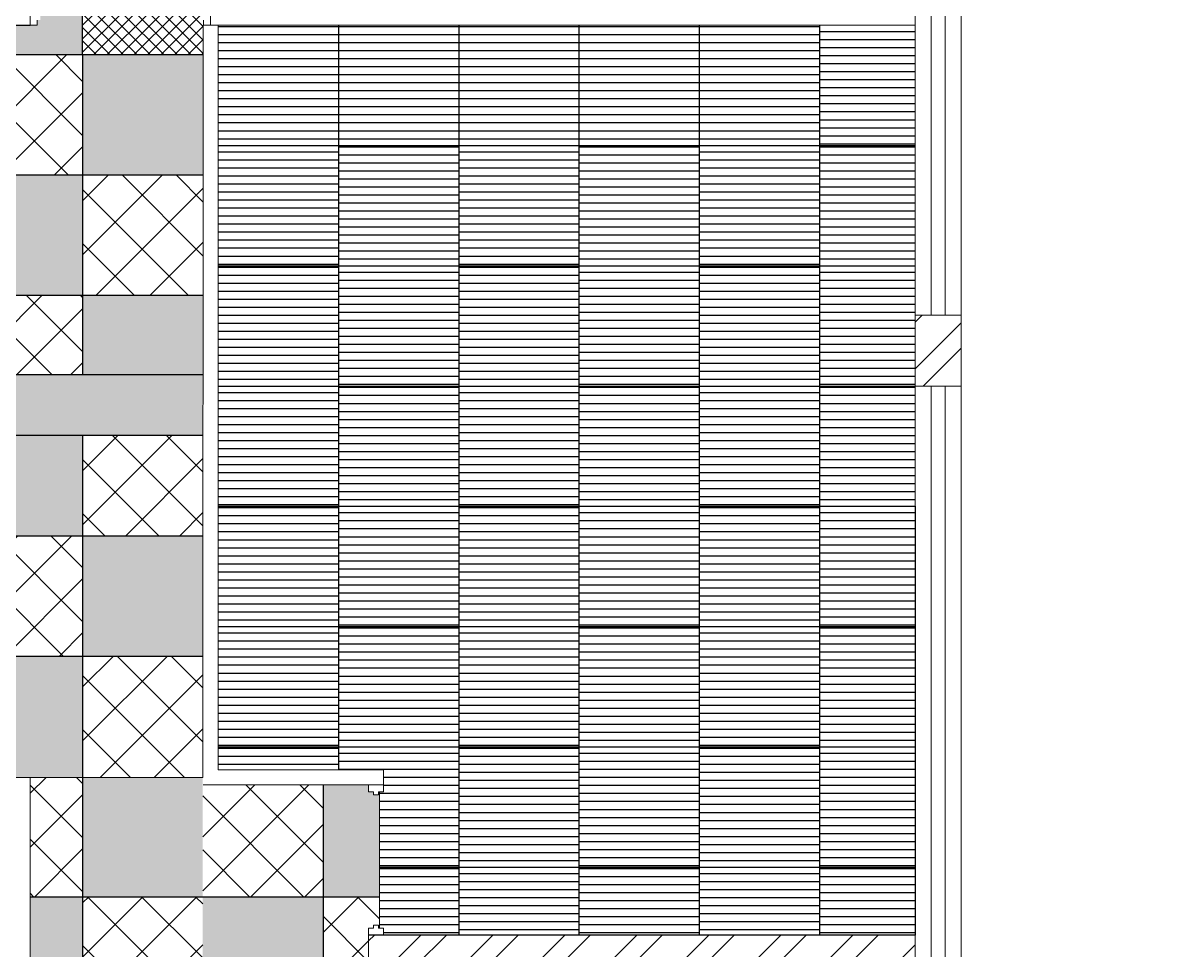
# Model space of a CAD drawing. Header units: millimetres. Extents: x 86441 to 190201, y 16532 to 98188.
# Drawn here: x 88206.1 to 88319.9, y 59616.6 to 59709.1 of the extents above; entities that cross this region are included whole.
import ezdxf

# ---------------------------------------------------------------- set-up
doc = ezdxf.new("R2010")
doc.units = ezdxf.units.MM
doc.header["$LTSCALE"] = 0.1
doc.layers.add('COLUMN', color=1, linetype='Continuous', lineweight=0)
doc.layers.add('WINDOW', color=5, linetype='Continuous', lineweight=0)
pattern_1 = [(45, (86262.1527, 59039.9638), (-2.694077, 2.694077), []), (135, (86262.1527, 59039.9638), (-2.694077, -2.694077), [])]
pattern_2 = [(0, (86262.15266, 59039.96376), (0, 0.8), [])]

msp = doc.modelspace()

# ---------------------------------------------------------------- hatches: boundary and pattern name
at = {"true_color": 0xc7c8ca, "transparency": 33554687}
h = msp.add_hatch(color=9, dxfattribs=at)
h.dxf.hatch_style = 1
h.paths.add_polyline_path([(88212.1, 59709.99), (88207.58, 59709.99), (88207.58, 59709.89), (88207.88, 59709.89), (88207.88, 59709.39), (88207.58, 59709.39), (88207.58, 59708.89), (88206.88, 59708.89), (88205.38, 59708.89), (88204.68, 59708.89), (88204.68, 59709.39), (88204.38, 59709.39), (88204.38, 59709.89), (88204.68, 59709.89), (88204.68, 59709.99), (88200.1, 59709.99), (88200.1, 59705.95), (88212.1, 59705.95)])
h.paths.add_polyline_path([(88188.1, 59708.89), (88187.38, 59708.89), (88173.1, 59708.89), (88173.1, 59705.95), (88188.1, 59705.95)])
h = msp.add_hatch(dxfattribs=at)
h.set_pattern_fill('ANSI37', color=9, scale=0.3)
h.set_pattern_definition([(45, (86262.1527, 59039.9638), (-0.6735192, 0.6735192), []), (135, (86262.1527, 59039.9638), (-0.6735192, -0.6735192), [])])
h.paths.add_polyline_path([(88188.1, 59709.39), (88188.08, 59709.39), (88188.08, 59708.89), (88188.1, 59708.89)], flags=17)
h.paths.add_polyline_path([(88200.1, 59709.99), (88188.08, 59709.99), (88188.08, 59709.89), (88188.38, 59709.89), (88188.38, 59709.39), (88188.1, 59709.39), (88188.1, 59705.95), (88200.1, 59705.95)])
h.paths.add_polyline_path([(88224.14, 59708.89), (88224.18, 59708.89), (88224.18, 59709.39), (88223.88, 59709.39), (88223.88, 59709.89), (88224.18, 59709.89), (88224.18, 59709.99), (88212.1, 59709.99), (88212.1, 59705.95), (88224.14, 59705.95)])
at = {"true_color": 0x000000, "transparency": 33554687}
h = msp.add_hatch(dxfattribs=at)
h.set_pattern_fill('_USER', color=18, scale=0.8, pattern_type=0)
h.set_pattern_definition([(0, (86262.15266, 59300.2617), (0, 0.8), [])])
h.paths.add_polyline_path([(88295.18, 59708.89), (88285.64, 59708.89), (88285.64, 59696.89), (88295.18, 59696.89)])
h.paths.add_polyline_path([(88285.64, 59696.89), (88273.64, 59696.89), (88273.64, 59684.89), (88285.64, 59684.89)])
h.paths.add_polyline_path([(88261.64, 59696.89), (88249.64, 59696.89), (88249.64, 59684.89), (88261.64, 59684.89)])
h.paths.add_polyline_path([(88237.64, 59696.89), (88225.64, 59696.89), (88225.64, 59684.89), (88237.64, 59684.89)])
h.paths.add_polyline_path([(88249.64, 59684.89), (88237.64, 59684.89), (88237.64, 59672.89), (88249.64, 59672.89)])
h.paths.add_polyline_path([(88273.64, 59684.89), (88261.64, 59684.89), (88261.64, 59672.89), (88273.64, 59672.89)])
h.paths.add_polyline_path([(88295.18, 59684.89), (88285.64, 59684.89), (88285.64, 59672.89), (88295.18, 59672.89)])
h.paths.add_polyline_path([(88237.64, 59672.89), (88225.64, 59672.89), (88225.64, 59660.89), (88237.64, 59660.89)])
h.paths.add_polyline_path([(88261.64, 59672.89), (88249.64, 59672.89), (88249.64, 59660.89), (88261.64, 59660.89)])
h.paths.add_polyline_path([(88285.64, 59672.89), (88273.64, 59672.89), (88273.64, 59660.89), (88285.64, 59660.89)])
h.paths.add_polyline_path([(88249.64, 59660.89), (88237.64, 59660.89), (88237.64, 59648.89), (88249.64, 59648.89)])
h.paths.add_polyline_path([(88273.64, 59660.89), (88261.64, 59660.89), (88261.64, 59648.89), (88273.64, 59648.89)])
h.paths.add_polyline_path([(88295.18, 59660.89), (88285.64, 59660.89), (88285.64, 59648.89), (88295.18, 59648.89)])
h.paths.add_polyline_path([(88237.64, 59648.89), (88225.64, 59648.89), (88225.64, 59636.89), (88237.64, 59636.89)])
h.paths.add_polyline_path([(88261.64, 59648.89), (88249.64, 59648.89), (88249.64, 59636.89), (88261.64, 59636.89)])
h.paths.add_polyline_path([(88285.64, 59648.89), (88273.64, 59648.89), (88273.64, 59636.89), (88285.64, 59636.89)])
h.paths.add_polyline_path([(88249.64, 59636.89), (88237.64, 59636.89), (88237.64, 59634.61), (88242.14, 59634.61), (88242.14, 59633.11), (88242.14, 59632.41), (88241.74, 59632.41), (88241.74, 59632.11), (88241.74, 59624.89), (88249.64, 59624.89)])
h.paths.add_polyline_path([(88273.64, 59636.89), (88261.64, 59636.89), (88261.64, 59624.89), (88273.64, 59624.89)])
h.paths.add_polyline_path([(88295.18, 59636.89), (88285.64, 59636.89), (88285.64, 59624.89), (88295.18, 59624.89)])
h.paths.add_polyline_path([(88285.64, 59624.89), (88273.64, 59624.89), (88273.64, 59618.11), (88285.64, 59618.11)])
h.paths.add_polyline_path([(88261.64, 59624.89), (88249.64, 59624.89), (88249.64, 59618.11), (88261.64, 59618.11)])
at = {"true_color": 0xc7c8ca, "transparency": 33554687}
h = msp.add_hatch(dxfattribs=at)
h.set_pattern_fill('_USER', color=9, scale=0.8, pattern_type=0)
h.set_pattern_definition(pattern_2)
h.paths.add_polyline_path([(88225.64, 59708.89), (88225.64, 59696.89), (88237.64, 59696.89), (88237.64, 59708.89)])
at = {"true_color": 0x000000, "transparency": 33554687}
h = msp.add_hatch(dxfattribs=at)
h.set_pattern_fill('_USER', color=18, scale=0.8, pattern_type=0)
h.set_pattern_definition(pattern_2)
h.paths.add_polyline_path([(88237.64, 59708.89), (88237.64, 59696.89), (88249.64, 59696.89), (88249.64, 59708.89)])
at = {"true_color": 0xc7c8ca, "transparency": 33554687}
h = msp.add_hatch(dxfattribs=at)
h.set_pattern_fill('_USER', color=9, scale=0.8, pattern_type=0)
h.set_pattern_definition(pattern_2)
h.paths.add_polyline_path([(88249.64, 59708.89), (88249.64, 59696.89), (88261.64, 59696.89), (88261.64, 59708.89)])
at = {"true_color": 0x000000, "transparency": 33554687}
h = msp.add_hatch(dxfattribs=at)
h.set_pattern_fill('_USER', color=18, scale=0.8, pattern_type=0)
h.set_pattern_definition(pattern_2)
h.paths.add_polyline_path([(88261.64, 59708.89), (88261.64, 59696.89), (88273.64, 59696.89), (88273.64, 59708.89)])
at = {"true_color": 0xc7c8ca, "transparency": 33554687}
h = msp.add_hatch(dxfattribs=at)
h.set_pattern_fill('_USER', color=9, scale=0.8, pattern_type=0)
h.set_pattern_definition(pattern_2)
h.paths.add_polyline_path([(88285.64, 59708.89), (88273.64, 59708.89), (88273.64, 59696.89), (88285.64, 59696.89)])
h = msp.add_hatch(dxfattribs=at)
h.set_pattern_fill('ANSI37', color=9, scale=1.2)
h.set_pattern_definition(pattern_1)
h.paths.add_polyline_path([(88212.1, 59705.95), (88200.1, 59705.95), (88200.1, 59693.95), (88212.1, 59693.95)])
h = msp.add_hatch(color=9, dxfattribs=at)
h.dxf.hatch_style = 1
h.paths.add_polyline_path([(88224.14, 59705.95), (88212.1, 59705.95), (88212.1, 59693.95), (88224.14, 59693.95)])
h = msp.add_hatch(dxfattribs=at)
h.set_pattern_fill('_USER', color=9, scale=0.8, pattern_type=0)
h.set_pattern_definition(pattern_2)
h.paths.add_polyline_path([(88237.64, 59696.89), (88237.64, 59684.89), (88249.64, 59684.89), (88249.64, 59696.89)])
h = msp.add_hatch(dxfattribs=at)
h.set_pattern_fill('_USER', color=9, scale=0.8, pattern_type=0)
h.set_pattern_definition(pattern_2)
h.paths.add_polyline_path([(88273.64, 59684.89), (88273.64, 59696.89), (88261.64, 59696.89), (88261.64, 59684.89)])
h = msp.add_hatch(dxfattribs=at)
h.set_pattern_fill('_USER', color=9, scale=0.8, pattern_type=0)
h.set_pattern_definition(pattern_2)
h.paths.add_polyline_path([(88295.18, 59696.89), (88285.64, 59696.89), (88285.64, 59684.89), (88295.18, 59684.89)])
h = msp.add_hatch(color=9, dxfattribs=at)
h.dxf.hatch_style = 1
h.paths.add_polyline_path([(88212.1, 59693.95), (88200.1, 59693.95), (88200.1, 59681.95), (88212.1, 59681.95)])
h = msp.add_hatch(dxfattribs=at)
h.set_pattern_fill('ANSI37', color=9, scale=1.2)
h.set_pattern_definition(pattern_1)
h.paths.add_polyline_path([(88224.14, 59693.95), (88212.1, 59693.95), (88212.1, 59681.95), (88224.14, 59681.95)])
h = msp.add_hatch(dxfattribs=at)
h.set_pattern_fill('_USER', color=9, scale=0.8, pattern_type=0)
h.set_pattern_definition(pattern_2)
h.paths.add_polyline_path([(88237.64, 59684.89), (88225.64, 59684.89), (88225.64, 59672.89), (88237.64, 59672.89)])
h = msp.add_hatch(dxfattribs=at)
h.set_pattern_fill('_USER', color=9, scale=0.8, pattern_type=0)
h.set_pattern_definition(pattern_2)
h.paths.add_polyline_path([(88261.64, 59684.89), (88249.64, 59684.89), (88249.64, 59672.89), (88261.64, 59672.89)])
h = msp.add_hatch(dxfattribs=at)
h.set_pattern_fill('_USER', color=9, scale=0.8, pattern_type=0)
h.set_pattern_definition(pattern_2)
h.paths.add_polyline_path([(88285.64, 59684.89), (88273.64, 59684.89), (88273.64, 59672.89), (88285.64, 59672.89)])
h = msp.add_hatch(dxfattribs=at)
h.set_pattern_fill('ANSI37', color=9, scale=1.2)
h.set_pattern_definition(pattern_1)
h.paths.add_polyline_path([(88212.1, 59681.95), (88200.1, 59681.95), (88200.1, 59669.95), (88200.84, 59669.95), (88200.84, 59674.03), (88212.1, 59674.03)])
h = msp.add_hatch(color=9, dxfattribs=at)
h.dxf.hatch_style = 1
h.paths.add_polyline_path([(88224.14, 59681.95), (88212.1, 59681.95), (88212.1, 59674.03), (88224.14, 59674.03)])
h = msp.add_hatch(dxfattribs=at)
h.set_pattern_fill('_USER', color=9, scale=0.8, pattern_type=0)
h.set_pattern_definition(pattern_2)
h.paths.add_polyline_path([(88249.64, 59672.89), (88237.64, 59672.89), (88237.64, 59660.89), (88249.64, 59660.89)])
h = msp.add_hatch(dxfattribs=at)
h.set_pattern_fill('_USER', color=9, scale=0.8, pattern_type=0)
h.set_pattern_definition(pattern_2)
h.paths.add_polyline_path([(88273.64, 59672.89), (88261.64, 59672.89), (88261.64, 59660.89), (88273.64, 59660.89)])
h = msp.add_hatch(dxfattribs=at)
h.set_pattern_fill('_USER', color=9, scale=0.8, pattern_type=0)
h.set_pattern_definition(pattern_2)
h.paths.add_polyline_path([(88295.18, 59672.89), (88285.64, 59672.89), (88285.64, 59660.89), (88295.18, 59660.89)])
h = msp.add_hatch(color=9, dxfattribs=at)
h.dxf.hatch_style = 1
h.paths.add_polyline_path([(88212.1, 59667.99), (88200.84, 59667.99), (88200.84, 59669.95), (88200.1, 59669.95), (88200.1, 59657.95), (88212.1, 59657.95)])
h = msp.add_hatch(dxfattribs=at)
h.set_pattern_fill('ANSI37', color=9, scale=1.2)
h.set_pattern_definition(pattern_1)
h.paths.add_polyline_path([(88224.1, 59667.99), (88212.1, 59667.99), (88212.1, 59657.95), (88224.1, 59657.95)])
h = msp.add_hatch(dxfattribs=at)
h.set_pattern_fill('_USER', color=9, scale=0.8, pattern_type=0)
h.set_pattern_definition(pattern_2)
h.paths.add_polyline_path([(88237.64, 59660.89), (88225.64, 59660.89), (88225.64, 59648.89), (88237.64, 59648.89)])
h = msp.add_hatch(dxfattribs=at)
h.set_pattern_fill('_USER', color=9, scale=0.8, pattern_type=0)
h.set_pattern_definition(pattern_2)
h.paths.add_polyline_path([(88261.64, 59660.89), (88249.64, 59660.89), (88249.64, 59648.89), (88261.64, 59648.89)])
h = msp.add_hatch(dxfattribs=at)
h.set_pattern_fill('_USER', color=9, scale=0.8, pattern_type=0)
h.set_pattern_definition(pattern_2)
h.paths.add_polyline_path([(88285.64, 59660.89), (88273.64, 59660.89), (88273.64, 59648.89), (88285.64, 59648.89)])
h = msp.add_hatch(dxfattribs=at)
h.set_pattern_fill('ANSI37', color=9, scale=1.2)
h.set_pattern_definition(pattern_1)
h.paths.add_polyline_path([(88212.1, 59657.95), (88200.1, 59657.95), (88200.1, 59645.95), (88212.1, 59645.95)])
h = msp.add_hatch(color=9, dxfattribs=at)
h.dxf.hatch_style = 1
h.paths.add_polyline_path([(88224.1, 59657.95), (88212.1, 59657.95), (88212.1, 59645.95), (88224.1, 59645.95)])
h = msp.add_hatch(dxfattribs=at)
h.set_pattern_fill('_USER', color=9, scale=0.8, pattern_type=0)
h.set_pattern_definition(pattern_2)
h.paths.add_polyline_path([(88249.64, 59648.89), (88237.64, 59648.89), (88237.64, 59636.89), (88249.64, 59636.89)])
h = msp.add_hatch(dxfattribs=at)
h.set_pattern_fill('_USER', color=9, scale=0.8, pattern_type=0)
h.set_pattern_definition(pattern_2)
h.paths.add_polyline_path([(88273.64, 59648.89), (88261.64, 59648.89), (88261.64, 59636.89), (88273.64, 59636.89)])
h = msp.add_hatch(dxfattribs=at)
h.set_pattern_fill('_USER', color=9, scale=0.8, pattern_type=0)
h.set_pattern_definition(pattern_2)
h.paths.add_polyline_path([(88295.18, 59648.89), (88285.64, 59648.89), (88285.64, 59636.89), (88295.18, 59636.89)])
h = msp.add_hatch(color=9, dxfattribs=at)
h.dxf.hatch_style = 1
h.paths.add_polyline_path([(88212.1, 59645.95), (88200.1, 59645.95), (88200.1, 59633.85), (88212.1, 59633.85)])
h = msp.add_hatch(dxfattribs=at)
h.set_pattern_fill('ANSI37', color=9, scale=1.2)
h.set_pattern_definition(pattern_1)
h.paths.add_polyline_path([(88224.1, 59645.95), (88212.1, 59645.95), (88212.1, 59633.85), (88224.1, 59633.85)])
h = msp.add_hatch(dxfattribs=at)
h.set_pattern_fill('_USER', color=9, scale=0.8, pattern_type=0)
h.set_pattern_definition(pattern_2)
h.paths.add_polyline_path([(88237.64, 59636.89), (88225.64, 59636.89), (88225.64, 59634.61), (88237.64, 59634.61)])
h = msp.add_hatch(dxfattribs=at)
h.set_pattern_fill('_USER', color=9, scale=0.8, pattern_type=0)
h.set_pattern_definition(pattern_2)
h.paths.add_polyline_path([(88261.64, 59636.89), (88249.64, 59636.89), (88249.64, 59624.89), (88261.64, 59624.89)])
h = msp.add_hatch(dxfattribs=at)
h.set_pattern_fill('_USER', color=9, scale=0.8, pattern_type=0)
h.set_pattern_definition(pattern_2)
h.paths.add_polyline_path([(88285.64, 59636.89), (88273.64, 59636.89), (88273.64, 59624.89), (88285.64, 59624.89)])
h = msp.add_hatch(dxfattribs=at)
h.set_pattern_fill('ANSI37', color=9, scale=1.2)
h.set_pattern_definition(pattern_1)
h.paths.add_polyline_path([(88212.1, 59633.85), (88206.88, 59633.85), (88206.88, 59621.95), (88212.1, 59621.95)])
h = msp.add_hatch(color=9, dxfattribs=at)
h.dxf.hatch_style = 1
h.paths.add_polyline_path([(88224.1, 59633.85), (88212.1, 59633.85), (88212.1, 59621.95), (88224.1, 59621.95)])
h = msp.add_hatch(dxfattribs=at)
h.set_pattern_fill('ANSI37', color=9, scale=1.2)
h.set_pattern_definition(pattern_1)
h.paths.add_polyline_path([(88236.1, 59633.11), (88224.1, 59633.11), (88224.1, 59621.95), (88236.1, 59621.95)])
h = msp.add_hatch(color=9, dxfattribs=at)
h.dxf.hatch_style = 1
h.paths.add_polyline_path([(88241.74, 59632.11), (88241.14, 59632.11), (88241.14, 59632.41), (88240.64, 59632.41), (88240.64, 59633.11), (88236.1, 59633.11), (88236.1, 59621.95), (88241.74, 59621.95)])
h = msp.add_hatch(color=9, dxfattribs=at)
h.dxf.hatch_style = 1
h.paths.add_polyline_path([(88241.74, 59632.41), (88241.64, 59632.41), (88241.64, 59632.11), (88241.74, 59632.11)], flags=17)
h = msp.add_hatch(dxfattribs=at)
h.set_pattern_fill('_USER', color=9, scale=0.8, pattern_type=0)
h.set_pattern_definition(pattern_2)
h.paths.add_polyline_path([(88249.64, 59618.11), (88249.64, 59624.89), (88241.74, 59624.89), (88241.74, 59618.81), (88242.14, 59618.81), (88242.14, 59618.11)])
h = msp.add_hatch(dxfattribs=at)
h.set_pattern_fill('_USER', color=9, scale=0.8, pattern_type=0)
h.set_pattern_definition(pattern_2)
h.paths.add_polyline_path([(88273.64, 59624.89), (88261.64, 59624.89), (88261.64, 59618.11), (88273.64, 59618.11)])
h = msp.add_hatch(dxfattribs=at)
h.set_pattern_fill('_USER', color=9, scale=0.8, pattern_type=0)
h.set_pattern_definition(pattern_2)
h.paths.add_polyline_path([(88295.18, 59624.89), (88285.64, 59624.89), (88285.64, 59618.11), (88295.18, 59618.11)])
h = msp.add_hatch(color=9, dxfattribs=at)
h.dxf.hatch_style = 1
h.paths.add_polyline_path([(88212.1, 59621.95), (88206.88, 59621.95), (88206.88, 59609.95), (88212.1, 59609.95)])
h = msp.add_hatch(dxfattribs=at)
h.set_pattern_fill('ANSI37', color=9, scale=1.2)
h.set_pattern_definition(pattern_1)
h.paths.add_polyline_path([(88224.1, 59621.95), (88212.1, 59621.95), (88212.1, 59609.95), (88224.1, 59609.95)])
h = msp.add_hatch(color=9, dxfattribs=at)
h.dxf.hatch_style = 1
h.paths.add_polyline_path([(88236.1, 59621.95), (88224.1, 59621.95), (88224.1, 59609.95), (88236.1, 59609.95)])
h = msp.add_hatch(dxfattribs=at)
h.set_pattern_fill('ANSI37', color=9, scale=1.2)
h.set_pattern_definition(pattern_1)
h.paths.add_polyline_path([(88248.1, 59615.11), (88240.64, 59615.11), (88240.64, 59618.11), (88240.64, 59618.81), (88241.14, 59618.81), (88241.14, 59619.11), (88241.64, 59619.11), (88241.64, 59618.81), (88241.74, 59618.81), (88241.74, 59621.95), (88236.1, 59621.95), (88236.1, 59609.95), (88248.1, 59609.95)])
at = {"layer": 'COLUMN', "true_color": 0xed1f24, "transparency": 33554687}
h = msp.add_hatch(dxfattribs=at)
h.set_pattern_fill('AR-CONC', color=240, scale=0.04)
h.set_pattern_definition([(50, (86262.1527, 59039.964), (7.287387, -0.637563), [0.762, -8.382]), (355, (86262.153, 59039.964), (-1.409737, 7.642274), [0.6096, -6.705623]), (100.45144, (86262.76, 59039.9106), (5.87765, 7.00471), [0.6476, -7.12361]), (46.1842, (86262.153, 59041.996), (10.84316, -1.681693), [1.143, -12.573]), (96.63556, (86263.056, 59041.856), (9.496165, 9.897045), [0.9714, -10.685424]), (351.18415, (86262.153, 59041.996), (9.496165, 9.897045), [0.9144, -10.05839]), (21, (86263.1687, 59041.488), (6.064576, -4.090608), [0.762, -8.382]), (326, (86263.169, 59041.488), (2.47208, 7.367519), [0.6096, -6.7056]), (71.45144, (86263.674, 59041.147), (8.536657, 3.27691), [0.6476, -7.123598]), (37.5, (86262.1527, 59039.9638), (0.123544, 3.3822016), [0, -6.62432, 0, -6.8072, 0, -6.731]), (7.5, (86262.1527, 59039.9638), (2.6727865, 4.007223), [0, -3.88112, 0, -6.47192, 0, -2.5654]), (327.5, (86259.887, 59039.9638), (5.4236238, -0.2291498), [0, -2.54, 0, -7.9248, 0, -10.5156]), (317.5, (86258.871, 59039.9638), (5.925167, 1.01706), [0, -3.302, 0, -5.26288, 0, -7.4676])])
h.paths.add_polyline_path([(88413.41, 59679.24), (88390.11, 59679.24), (88390.11, 59673.2), (88413.41, 59673.2)])
h.paths.add_polyline_path([(88224.14, 59674.03), (88200.84, 59674.03), (88200.84, 59667.99), (88224.1, 59667.99)])
h.paths.add_polyline_path([(88048.2, 59783.49), (88022.6, 59783.49), (88022.6, 59775.91), (88048.2, 59775.91), (88048.2, 59776.43)])
h.paths.add_polyline_path([(88315.12, 59575.29), (88307.46, 59575.29), (88307.46, 59550.67), (88315.12, 59550.67)])
h.paths.add_polyline_path([(88206.88, 59573.95), (88200.84, 59573.95), (88200.84, 59550.67), (88206.88, 59550.67)])
h.paths.add_polyline_path([(88129.64, 59592.63), (88123.6, 59592.63), (88123.6, 59569.35), (88129.64, 59569.35)])
h.paths.add_polyline_path([(88048.2, 59576.93), (88022.6, 59576.93), (88022.6, 59569.35), (88048.2, 59569.35)])
h.paths.add_polyline_path([(88129.64, 59778.89), (88129.64, 59783.49), (88123.6, 59783.49), (88123.6, 59760.21), (88129.64, 59760.21)])
h.paths.add_polyline_path([(88206.88, 59783.49), (88200.84, 59783.49), (88200.84, 59760.21), (88206.88, 59760.21)])
h.paths.add_polyline_path([(88504.39, 59580.5), (88499.79, 59580.5), (88496.73, 59580.5), (88496.73, 59573.75), (88496.73, 59560.48), (88496.73, 59555.88), (88504.39, 59555.88)])
h.paths.add_polyline_path([(88396.15, 59587.26), (88391.61, 59587.26), (88390.11, 59587.26), (88390.11, 59579.16), (88390.11, 59555.88), (88396.15, 59555.88), (88396.15, 59560.48)])
h.paths.add_polyline_path([(88396.15, 59784.1), (88396.15, 59788.7), (88390.11, 59788.7), (88390.11, 59765.42), (88391.61, 59765.42), (88391.61, 59765.43), (88396.15, 59765.43), (88396.15, 59778.7)])
at = {"layer": 'COLUMN', "lineweight": 9, "true_color": 0x636466, "transparency": 33554687}
h = msp.add_hatch(dxfattribs=at)
h.set_pattern_fill('STEEL', color=251, scale=1.6)
h.set_pattern_definition([(45, (86262.1527, 59039.964), (-3.592102, 3.592102), []), (45, (86262.1527, 59042.504), (-3.592102, 3.592102), [])])
h.paths.add_polyline_path([(88267.67, 59581.29), (88260.88, 59581.29), (88260.88, 59578.29), (88267.67, 59578.29)])
h.paths.add_polyline_path([(88465.91, 59711.09), (88462.91, 59711.09), (88462.91, 59688.09), (88465.91, 59688.09)], flags=17)
h.paths.add_polyline_path([(88447.91, 59691.09), (88426.91, 59691.09), (88426.91, 59688.09), (88447.91, 59688.09)], flags=17)
h.paths.add_polyline_path([(88295.18, 59618.11), (88240.64, 59618.11), (88240.64, 59615.11), (88295.18, 59615.11)])
h.paths.add_polyline_path([(88260.88, 59573.95), (88260.88, 59579.16), (88257.88, 59579.16), (88257.88, 59573.95), (88257.88, 59555.27), (88260.88, 59555.27)])
h.paths.add_polyline_path([(88285.67, 59579.27), (88282.67, 59579.27), (88282.67, 59555.27), (88285.67, 59555.27), (88285.67, 59565.28)])
h.paths.add_polyline_path([(88257.88, 59577.11), (88248.88, 59577.11), (88248.88, 59574.11), (88257.88, 59574.11)])
h.paths.add_polyline_path([(88260.88, 59597.11), (88257.88, 59597.11), (88257.88, 59589.4), (88260.88, 59589.4)])
h.paths.add_polyline_path([(88257.88, 59597.11), (88224.88, 59597.11), (88224.88, 59594.11), (88257.88, 59594.11)])
h.paths.add_polyline_path([(88233.88, 59594.11), (88230.88, 59594.11), (88230.88, 59574.11), (88233.88, 59574.11), (88233.88, 59577.11)])
h.paths.add_polyline_path([(88310.52, 59581.29), (88307.46, 59581.29), (88300.67, 59581.29), (88300.67, 59578.29), (88307.46, 59578.29), (88310.52, 59578.29)], flags=17)
h.paths.add_polyline_path([(88123.6, 59573.95), (88048.2, 59573.95), (88048.2, 59569.35), (88123.6, 59569.35)])
h.paths.add_polyline_path([(88200.84, 59573.95), (88194.86, 59573.95), (88194.86, 59569.35), (88200.84, 59569.35)])
h.paths.add_polyline_path([(88137.08, 59573.95), (88129.64, 59573.95), (88129.64, 59569.35), (88137.08, 59569.35)])
h.paths.add_polyline_path([(88307.46, 59555.27), (88301.97, 59555.27), (88301.97, 59550.67), (88307.46, 59550.67)])
h.paths.add_polyline_path([(88291.17, 59555.27), (88277.18, 59555.27), (88277.18, 59550.67), (88291.17, 59550.67)])
h.paths.add_polyline_path([(88266.27, 59555.27), (88206.88, 59555.27), (88206.88, 59550.67), (88266.27, 59550.67)])
h.paths.add_polyline_path([(88299.78, 59615.11), (88295.18, 59615.11), (88295.18, 59600.79), (88310.52, 59600.79), (88310.52, 59575.33), (88315.12, 59575.33), (88315.12, 59605.39), (88299.78, 59605.39)])
h.paths.add_polyline_path([(88299.78, 59679.95), (88295.18, 59679.95), (88295.18, 59672.89), (88299.78, 59672.89)])
h.paths.add_polyline_path([(88299.78, 59783.49), (88295.18, 59783.49), (88279.9, 59783.49), (88279.9, 59778.89), (88295.18, 59778.89), (88295.18, 59737.73), (88299.78, 59737.73)])
h.paths.add_polyline_path([(88222.12, 59783.49), (88206.88, 59783.49), (88206.88, 59778.89), (88222.12, 59778.89)])
h.paths.add_polyline_path([(88137.08, 59783.49), (88129.64, 59783.49), (88129.64, 59778.89), (88137.08, 59778.89)])
h.paths.add_polyline_path([(88200.84, 59783.49), (88194.86, 59783.49), (88194.86, 59778.89), (88200.84, 59778.89)])
h.paths.add_polyline_path([(88123.6, 59783.49), (88048.2, 59783.49), (88048.2, 59778.89), (88123.6, 59778.89)])
edge = h.paths.add_edge_path()
edge.add_line((88499.79, 59580.5), (88504.39, 59580.5))
edge.add_line((88499.85, 59605.96), (88499.79, 59580.39))
edge.add_line((88504.39, 59610.6), (88504.39, 59580.5))
edge.add_line((88489.05, 59610.6), (88504.39, 59610.6))
edge.add_line((88484.45, 59606), (88499.85, 59605.96))
edge.add_line((88489.05, 59788.7), (88489.05, 59610.6))
edge.add_line((88484.45, 59784.1), (88484.45, 59606))
edge.add_line((88396.15, 59788.7), (88489.05, 59788.7))
edge.add_line((88396.15, 59784.1), (88484.45, 59784.1))
edge.add_line((88396.15, 59788.7), (88396.15, 59784.1))
h.paths.add_polyline_path([(88496.73, 59560.48), (88496.73, 59555.88), (88396.15, 59555.88), (88396.15, 59560.48)])

# ---------------------------------------------------------------- linework, layer by layer
at = {"color": 18, "lineweight": 5, "true_color": 0x000000, "transparency": 33554687}
for p, q in [((88299.78, 59783.49), (88299.78, 59605.39)), ((88295.18, 59708.89), (88295.18, 59778.89)), ((88295.18, 59672.84), (88295.18, 59708.89)), ((88295.18, 59672.84), (88295.18, 59660.89)), ((88295.18, 59660.89), (88295.18, 59648.89)), ((88295.18, 59648.89), (88295.18, 59600.79))]:
    msp.add_line(p, q, dxfattribs=at)
at = {"color": 25, "lineweight": 9, "transparency": 33554687}
for p, q in [((88206.88, 59710.39), (88206.88, 59708.89)), ((88207.58, 59708.89), (88207.58, 59709.39)), ((88224.18, 59708.89), (88224.18, 59709.39)), ((88224.88, 59710.39), (88224.88, 59708.89)), ((88206.88, 59708.89), (88207.58, 59708.89)), ((88224.14, 59708.89), (88295.18, 59708.89)), ((88224.14, 59708.89), (88224.14, 59674.03)), ((88224.88, 59708.89), (88224.18, 59708.89)), ((88225.64, 59708.89), (88225.64, 59634.61)), ((88224.1, 59667.99), (88224.1, 59633.85)), ((88242.14, 59634.61), (88225.64, 59634.61)), ((88242.14, 59634.61), (88242.14, 59633.11)), ((88240.64, 59633.11), (88224.14, 59633.11)), ((88225.64, 59633.11), (88240.64, 59633.11)), ((88242.14, 59633.11), (88240.64, 59633.11)), ((88240.64, 59633.11), (88240.64, 59632.41)), ((88242.14, 59633.11), (88242.14, 59632.41)), ((88240.64, 59632.41), (88241.14, 59632.41)), ((88241.14, 59632.41), (88241.14, 59632.11)), ((88241.64, 59632.11), (88241.14, 59632.11)), ((88242.14, 59632.41), (88241.64, 59632.41)), ((88241.64, 59632.41), (88241.64, 59632.11)), ((88241.74, 59632.41), (88241.74, 59632.11)), ((88241.74, 59618.81), (88241.74, 59632.31)), ((88240.64, 59618.81), (88241.14, 59618.81)), ((88240.64, 59618.11), (88240.64, 59618.81)), ((88241.14, 59618.81), (88241.14, 59619.11)), ((88241.64, 59619.11), (88241.14, 59619.11)), ((88241.64, 59618.81), (88241.64, 59619.11)), ((88242.14, 59618.81), (88241.64, 59618.81)), ((88242.14, 59618.11), (88242.14, 59618.81)), ((88242.14, 59618.11), (88240.64, 59618.11))]:
    msp.add_line(p, q, dxfattribs=at)
at = {"color": 7, "true_color": 0xffffff, "transparency": 33554687}
for p, q in [((88212.1, 59705.95), (88212.1, 59709.99)), ((88242.14, 59632.41), (88242.14, 59632.41)), ((88242.14, 59618.81), (88242.14, 59618.81))]:
    msp.add_line(p, q, dxfattribs=at)
at = {"transparency": 33554687}
for p, q in [((88205.38, 59708.89), (88206.88, 59708.89)), ((88200.84, 59674.03), (88224.14, 59674.03)), ((88200.84, 59667.99), (88224.14, 59667.99)), ((88295.18, 59618.11), (88240.64, 59618.11))]:
    msp.add_line(p, q, dxfattribs=at)
at = {"color": 159, "lineweight": 0, "true_color": 0x22346e, "transparency": 33554687}
msp.add_line((88225.64, 59708.89), (88237.64, 59708.89), dxfattribs=at)
at = {"color": 253, "transparency": 33554687}
for p, q in [((88237.64, 59708.89), (88237.64, 59634.61)), ((88249.64, 59708.89), (88249.64, 59618.11)), ((88261.64, 59708.89), (88261.64, 59618.11)), ((88273.64, 59708.89), (88273.64, 59618.11)), ((88285.64, 59708.89), (88285.64, 59618.11)), ((88225.64, 59696.89), (88295.18, 59696.89)), ((88225.64, 59684.89), (88295.18, 59684.89)), ((88225.64, 59672.89), (88295.18, 59672.89)), ((88225.64, 59660.89), (88295.18, 59660.89)), ((88225.64, 59648.89), (88295.18, 59648.89)), ((88225.64, 59636.89), (88295.18, 59636.89)), ((88241.74, 59624.89), (88295.18, 59624.89))]:
    msp.add_line(p, q, dxfattribs=at)
at = {"color": 9, "true_color": 0xc7c8ca, "transparency": 33554687}
for p, q in [((88173.1, 59705.95), (88224.14, 59705.95)), ((88212.1, 59705.95), (88212.1, 59674.03)), ((88173.1, 59693.95), (88224.14, 59693.95)), ((88184, 59681.95), (88224.14, 59681.95)), ((88212.1, 59667.99), (88212.1, 59594.91)), ((88185.1, 59657.95), (88224.14, 59657.95)), ((88079.7, 59645.95), (88224.14, 59645.95)), ((88236.1, 59633.11), (88236.1, 59597.11)), ((88206.88, 59621.95), (88241.74, 59621.95))]:
    msp.add_line(p, q, dxfattribs=at)
at = {"color": 152, "true_color": 0x2776bb, "transparency": 33554687}
for p, q in [((88295.18, 59660.89), (88295.18, 59648.89)), ((88295.18, 59648.89), (88295.18, 59636.89)), ((88295.18, 59636.89), (88295.18, 59624.89)), ((88295.18, 59624.89), (88295.18, 59618.11))]:
    msp.add_line(p, q, dxfattribs=at)
at = {"color": 4, "lineweight": 9, "transparency": 33554687}
msp.add_line((88140.1, 59633.85), (88224.1, 59633.85), dxfattribs=at)
at = {"color": 4, "lineweight": 18, "transparency": 33554687}
msp.add_line((88206.88, 59633.85), (88206.88, 59582.05), dxfattribs=at)
at = {"color": 18, "lineweight": 9, "true_color": 0x000000, "transparency": 33554687}
msp.add_line((88240.64, 59618.11), (88240.64, 59615.11), dxfattribs=at)
at = {"layer": 'COLUMN', "transparency": 33554687}
for p, q in [((88200.84, 59674.03), (88224.14, 59674.03)), ((88224.14, 59674.03), (88224.1, 59667.99)), ((88200.84, 59667.99), (88224.1, 59667.99))]:
    msp.add_line(p, q, dxfattribs=at)
at = {"layer": 'WINDOW', "transparency": 33554687}
for p, q in [((88296.78, 59737.73), (88296.78, 59679.95)), ((88298.18, 59737.73), (88298.18, 59679.95)), ((88295.18, 59679.95), (88299.78, 59679.95)), ((88295.18, 59672.89), (88299.78, 59672.89)), ((88296.78, 59672.89), (88296.78, 59615.11)), ((88298.18, 59672.89), (88298.18, 59615.11))]:
    msp.add_line(p, q, dxfattribs=at)

doc.saveas('drawing.dxf')
